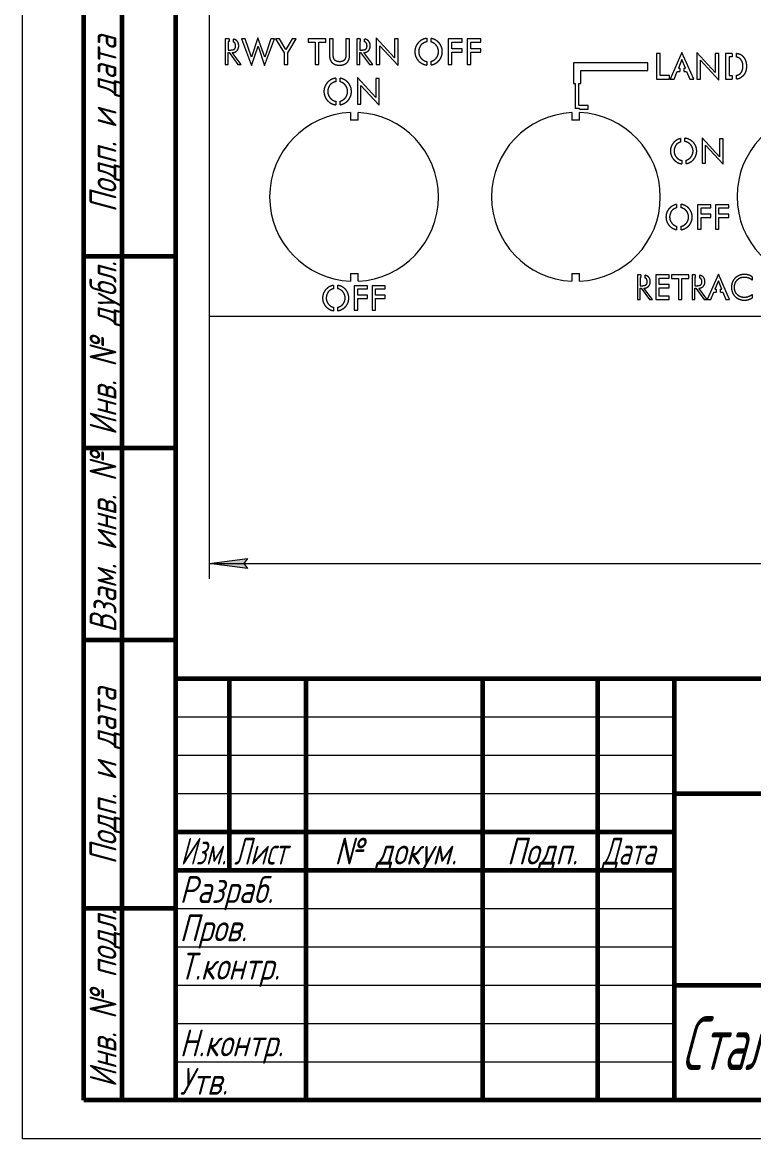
# Model space of a CAD drawing. Header units: millimetres. Extents: x 0 to 210, y 0 to 297.
# Drawn here: x 0 to 95.3, y 0 to 145.5 of the extents above; entities that cross this region are included whole.
import ezdxf

# ---------------------------------------------------------------- set-up
doc = ezdxf.new("R2010")
doc.units = ezdxf.units.MM
for name, pattern in [('K5LT_BASIC', [0]), ('K5LT_THIN', [0]), ('K5LT_THIN_INCLUDED_TO_HATCHING', [0])]:
    doc.linetypes.add(name, pattern=pattern)
doc.layers.add('Системный слой', color=7, linetype='Continuous')
doc.layers.add('Системный слой (1)', color=7, linetype='Continuous', true_color=0x6c6c6c)
doc.styles.add('KDIMTEXTSTYLE', font='GOST_AU.SHX', dxfattribs={"width": 0.96, "oblique": 15, "height": 5})
doc.styles.add('KTEXTSTYLE', font='GOST_AU.SHX', dxfattribs={"width": 0.96, "height": 5})
doc.dimstyles.new('KDIMSTYLE (1.00)', dxfattribs={"dimtxt": 5, "dimasz": 1, "dimexe": 2, "dimexo": 0, "dimgap": 1, "dimtad": 1, "dimtxsty": 'KDIMTEXTSTYLE', "dimsah": 1, "dimcen": 0, "dimdle": 1, "dimadec": 0, "dimazin": 0, "dimtfac": 0.667, "dimtmove": 0, "dimatfit": 3, "dimfxl": 1, "dimtvp": 1, "dimtolj": 1, "dimtzin": 0, "dimarcsym": 0})

# ---------------------------------------------------------------- blocks, each defined once
blk = doc.blocks.new('D0')
at = {"layer": 'Системный слой (1)'}
for points in [[(24.35, 74.98), (29.35, 75.64), (28.85, 74.98), (29.35, 74.32)], [(194.35, 74.32), (199.35, 74.98), (194.35, 75.64), (194.85, 74.98)]]:
    blk.add_hatch(color=7, dxfattribs=at).paths.add_polyline_path(points)
at = {"layer": 'Системный слой (1)', "color": 7, "linetype": 'K5LT_THIN', "lineweight": 18}
for p, q in [((24.35, 113.11), (24.35, 72.98)), ((199.35, 111.27), (199.35, 72.98)), ((24.35, 74.98), (29.35, 75.64)), ((29.35, 74.32), (24.35, 74.98)), ((24.35, 74.98), (199.35, 74.98)), ((29.35, 75.64), (28.85, 74.98)), ((28.85, 74.98), (29.35, 74.32)), ((194.85, 74.98), (194.35, 75.64)), ((194.35, 75.64), (199.35, 74.98)), ((199.35, 74.98), (194.35, 74.32)), ((194.35, 74.32), (194.85, 74.98))]:
    blk.add_line(p, q, dxfattribs=at)
blk.add_wipeout([(115.23, 75.98), (115.23, 83.11), (130.82, 83.11), (130.82, 75.98)]).dxf.layer = 'Системный слой (1)'
at = {"layer": 'Системный слой (1)', "color": 7, "insert": (115.23, 82.51), "char_height": 5, "attachment_point": 1, "style": 'KTEXTSTYLE'}
blk.add_mtext('\\H3.5;\\W0.965;\\Q15;\\Q15;\\H5.00;175,01', dxfattribs=at)
blk = doc.blocks.new('KDIMARROW_01')
at = {"layer": 'Системный слой'}
blk.add_hatch(color=0, dxfattribs=at).paths.add_polyline_path([(-5, -0.66), (0, 0), (-5, 0.66), (-4.5, 0)])
at = {"layer": 'Системный слой', "color": 0, "linetype": 'K5LT_THIN', "lineweight": 18}
for p, q in [((-4.5, 0), (-5, 0.66)), ((-5, 0.66), (0, 0)), ((0, 0), (-5, -0.66)), ((-5, -0.66), (-4.5, 0))]:
    blk.add_line(p, q, dxfattribs=at)
at = {"layer": 'Системный слой (1)', "color": 0, "linetype": 'K5LT_THIN', "lineweight": 18}
blk.add_line((0, 0), (-1, 0), dxfattribs=at)
blk = doc.blocks.new('U0')
at = {"color": 7, "linetype": 'K5LT_THIN', "lineweight": 18}
for p, q in [((0, 0), (0, 297)), ((20, 55), (85, 55)), ((20, 50), (85, 50)), ((20, 45), (85, 45)), ((20, 30), (85, 30)), ((20, 25), (85, 25)), ((20, 20), (85, 20)), ((20, 15), (85, 15)), ((20, 10), (85, 10)), ((210, 0), (0, 0))]:
    blk.add_line(p, q, dxfattribs=at)
at = {"color": 150, "linetype": 'K5LT_BASIC', "lineweight": 60, "true_color": 0x0080ff}
for p, q in [((20, 5), (20, 292)), ((8, 5), (8, 150)), ((13, 5), (13, 150)), ((20, 115), (8, 115)), ((20, 90), (8, 90)), ((20, 65), (8, 65)), ((20, 60), (205, 60)), ((20, 5), (20, 60)), ((27, 35), (27, 60)), ((37, 5), (37, 60)), ((60, 5), (60, 60)), ((75, 5), (75, 60)), ((85, 5), (85, 60)), ((85, 45), (205, 45)), ((20, 40), (85, 40)), ((20, 35), (85, 35)), ((20, 30), (8, 30)), ((85, 20), (155, 20)), ((20, 5), (8, 5)), ((205, 5), (20, 5))]:
    blk.add_line(p, q, dxfattribs=at)
at = {"color": 7, "char_height": 3.5, "attachment_point": 1, "rotation": 90, "style": 'KTEXTSTYLE'}
for s, insert in [('\\H3.5;\\W0.965;\\Q15;\\Q15;Подп. и дата', (8.77, 120.75)), ('\\H3.5;\\W0.965;\\Q15;\\Q15;Инв. № дубл.', (8.77, 91.67)), ('\\H3.5;\\W0.965;\\Q15;\\Q15;Взам. инв. №', (8.77, 65.94)), ('\\H3.5;\\W0.965;\\Q15;\\Q15;Подп. и дата', (8.77, 35.75)), ('\\H3.5;\\W0.965;\\Q15;\\Q15;Инв. № подл.', (8.77, 6.67))]:
    blk.add_mtext(s, dxfattribs=dict(at, insert=insert))
at = {"color": 7, "attachment_point": 1, "style": 'KTEXTSTYLE'}
for s, insert, char_height in [('\\H3.5;\\W0.965;\\Q15;\\Q15;\\W0.797;Изм.', (20.61, 39.23), 3.5), ('\\H3.5;\\W0.965;\\Q15;\\Q15;\\W0.807;Лист', (27.6, 39.23), 3.5), ('\\H3.5;\\W0.965;\\Q15;\\Q15;№ докум.', (40.67, 39.23), 3.5), ('\\H3.5;\\W0.965;\\Q15;\\Q15;Подп.', (63.15, 39.23), 3.5), ('\\H3.5;\\W0.965;\\Q15;\\Q15;\\W0.807;Дата', (75.6, 39.23), 3.5), ('\\H3.5;\\W0.965;\\Q15;\\Q15;Разраб.', (20.5, 34.23), 3.5), ('\\H3.5;\\W0.965;\\Q15;\\Q15;Пров.', (20.5, 29.23), 3.5), ('\\H3.5;\\W0.965;\\Q15;\\Q15;Т.контр.', (20.5, 24.23), 3.5), ('\\H3.5;\\W0.965;\\Q15;\\Q15;\\W0.708;\\H7.00;Сталь 10 ГОСТ 1050-2013', (85.84, 15.95), 7), ('\\H3.5;\\W0.965;\\Q15;\\Q15;Н.контр.', (20.5, 14.23), 3.5), ('\\H3.5;\\W0.965;\\Q15;\\Q15;Утв.', (20.5, 9.23), 3.5)]:
    blk.add_mtext(s, dxfattribs=dict(at, insert=insert, char_height=char_height))

msp = doc.modelspace()

# ---------------------------------------------------------------- linework, layer by layer
at = {"layer": 'Системный слой (1)', "color": 7, "linetype": 'K5LT_THIN_INCLUDED_TO_HATCHING', "lineweight": 18}
for p, q in [((24.347, 242.19), (24.347, 107.211)), ((26.931, 143.374), (26.444, 143.374)), ((26.444, 143.374), (26.444, 140.02)), ((26.931, 143.025), (26.834, 143.025)), ((26.834, 143.025), (26.834, 141.91)), ((26.931, 143.374), (26.931, 143.025)), ((27.509, 142.963), (27.509, 143.332)), ((28.552, 143.374), (29.865, 139.893)), ((29.051, 143.374), (28.552, 143.374)), ((29.844, 140.976), (29.051, 143.374)), ((30.707, 143.506), (29.844, 140.976)), ((31.579, 140.976), (30.707, 143.506)), ((31.563, 139.893), (32.876, 143.374)), ((32.377, 143.374), (31.579, 140.976)), ((32.876, 143.374), (32.377, 143.374)), ((32.995, 143.374), (34.1, 141.546)), ((33.516, 143.374), (32.995, 143.374)), ((34.342, 141.961), (33.516, 143.374)), ((35.164, 143.374), (34.342, 141.961)), ((34.58, 141.547), (35.683, 143.374)), ((35.683, 143.374), (35.164, 143.374)), ((39.565, 143.374), (37.238, 143.374)), ((37.238, 143.374), (37.238, 142.913)), ((37.238, 142.913), (38.161, 142.913)), ((38.161, 142.913), (38.161, 140.02)), ((38.646, 140.02), (38.646, 142.913)), ((38.646, 142.913), (39.565, 142.913)), ((39.565, 142.913), (39.565, 143.374)), ((40.509, 143.374), (40.024, 143.374)), ((40.024, 143.374), (40.024, 141.3)), ((40.509, 141.3), (40.509, 143.374)), ((42.16, 143.374), (42.16, 141.3)), ((42.647, 143.374), (42.16, 143.374)), ((42.647, 141.3), (42.647, 143.374)), ((44.026, 143.374), (43.576, 143.374)), ((43.576, 143.374), (43.576, 140.02)), ((44.026, 143.025), (43.966, 143.025)), ((43.966, 143.025), (43.966, 141.91)), ((44.026, 143.374), (44.026, 143.025)), ((44.604, 142.976), (44.604, 143.34)), ((46.107, 143.506), (46.107, 140.02)), ((48.494, 140.897), (46.107, 143.506)), ((48.494, 143.374), (48.494, 140.897)), ((48.958, 143.374), (48.494, 143.374)), ((48.958, 139.893), (48.958, 143.374)), ((52.711, 143.435), (52.711, 142.977)), ((53.29, 142.948), (53.29, 143.415)), ((57.319, 143.374), (55.505, 143.374)), ((55.505, 143.374), (55.505, 140.02)), ((55.985, 142.93), (57.319, 142.93)), ((55.985, 142.085), (55.985, 142.93)), ((57.319, 142.93), (57.319, 143.374)), ((59.766, 143.374), (57.952, 143.374)), ((57.952, 143.374), (57.952, 140.02)), ((58.433, 142.93), (59.766, 142.93)), ((58.433, 142.085), (58.433, 142.93)), ((59.766, 142.93), (59.766, 143.374)), ((26.834, 141.91), (27.086, 141.91)), ((26.834, 141.575), (26.942, 141.575)), ((26.834, 140.02), (26.834, 141.575)), ((26.942, 141.575), (28.089, 140.02)), ((28.52, 140.02), (27.347, 141.575)), ((29.865, 139.893), (30.712, 142.416)), ((30.712, 142.416), (31.563, 139.893)), ((34.1, 141.546), (34.1, 140.02)), ((34.58, 140.02), (34.58, 141.547)), ((43.966, 141.91), (44.218, 141.91)), ((43.966, 141.575), (44.074, 141.575)), ((43.966, 140.02), (43.966, 141.575)), ((44.074, 141.575), (45.22, 140.02)), ((45.652, 140.02), (44.479, 141.575)), ((46.57, 142.472), (48.958, 139.893)), ((46.57, 140.02), (46.57, 142.472)), ((57.319, 142.085), (55.985, 142.085)), ((55.985, 140.02), (55.985, 141.632)), ((55.985, 141.632), (57.319, 141.632)), ((57.319, 141.632), (57.319, 142.085)), ((59.766, 142.085), (58.433, 142.085)), ((58.433, 140.02), (58.433, 141.632)), ((58.433, 141.632), (59.766, 141.632)), ((59.766, 141.632), (59.766, 142.085)), ((83.104, 141.475), (82.624, 141.475)), ((82.624, 141.475), (82.624, 138.12)), ((83.104, 138.581), (83.104, 141.475)), ((85.955, 141.606), (84.429, 138.12)), ((87.488, 138.12), (85.955, 141.606)), ((87.91, 141.606), (87.91, 138.12)), ((90.298, 138.998), (87.91, 141.606)), ((90.298, 141.475), (90.298, 138.998)), ((90.761, 141.475), (90.298, 141.475)), ((90.761, 137.993), (90.761, 141.475)), ((92.303, 141.475), (91.63, 141.475)), ((91.63, 141.475), (91.63, 138.12)), ((92.478, 141.473), (92.478, 141.023)), ((93.056, 140.985), (93.056, 141.442)), ((26.444, 140.02), (26.834, 140.02)), ((28.089, 140.02), (28.52, 140.02)), ((34.1, 140.02), (34.58, 140.02)), ((38.161, 140.02), (38.646, 140.02)), ((43.576, 140.02), (43.966, 140.02)), ((45.22, 140.02), (45.652, 140.02)), ((46.107, 140.02), (46.57, 140.02)), ((52.711, 140.409), (52.711, 139.947)), ((53.29, 139.967), (53.29, 140.439)), ((55.505, 140.02), (55.985, 140.02)), ((57.952, 140.02), (58.433, 140.02)), ((81.526, 140.249), (71.831, 140.249)), ((71.831, 140.249), (71.831, 137.559)), ((81.526, 139.252), (81.526, 140.249)), ((85.955, 140.655), (85.483, 139.544)), ((86.429, 139.544), (85.955, 140.655)), ((88.374, 140.572), (90.761, 137.993)), ((88.374, 138.12), (88.374, 140.572)), ((92.316, 141.024), (92.115, 141.024)), ((92.115, 141.024), (92.115, 138.577)), ((46.047, 135.708), (43.659, 138.316)), ((43.659, 138.316), (43.659, 134.83)), ((72.757, 137.559), (72.758, 139.252)), ((72.758, 139.252), (81.526, 139.252)), ((84.338, 138.581), (83.104, 138.581)), ((84.338, 138.12), (84.338, 138.581)), ((84.926, 138.12), (85.35, 139.121)), ((85.35, 139.121), (85.67, 139.121)), ((85.483, 139.544), (85.67, 139.544)), ((85.67, 139.544), (85.67, 139.121)), ((86.248, 139.544), (86.429, 139.544)), ((86.248, 139.121), (86.248, 139.544)), ((86.248, 139.121), (86.565, 139.121)), ((86.565, 139.121), (86.989, 138.12)), ((92.115, 138.577), (92.316, 138.577)), ((92.478, 138.578), (92.478, 138.12)), ((93.056, 138.148), (93.056, 138.613)), ((40.844, 138.242), (40.844, 137.783)), ((41.422, 137.764), (41.422, 138.23)), ((44.123, 137.283), (46.51, 134.703)), ((44.123, 134.83), (44.123, 137.283)), ((46.047, 138.185), (46.047, 135.708)), ((46.51, 138.185), (46.047, 138.185)), ((46.51, 134.703), (46.51, 138.185)), ((71.831, 137.559), (72.02, 137.559)), ((72.02, 137.559), (72.02, 134.276)), ((72.5, 137.559), (72.757, 137.559)), ((72.5, 134.679), (72.5, 137.559)), ((82.624, 138.12), (84.338, 138.12)), ((84.429, 138.12), (84.926, 138.12)), ((86.989, 138.12), (87.488, 138.12)), ((87.91, 138.12), (88.374, 138.12)), ((91.63, 138.12), (92.443, 138.12)), ((92.443, 138.12), (92.478, 138.12)), ((40.844, 135.224), (40.844, 134.76)), ((41.422, 134.773), (41.422, 135.243)), ((43.659, 134.83), (44.123, 134.83)), ((72.586, 134.276), (72.02, 134.276)), ((73.734, 134.679), (72.5, 134.679)), ((72.586, 134.218), (72.586, 134.276)), ((72.586, 134.218), (73.734, 134.218)), ((73.734, 134.218), (73.734, 134.679)), ((42.748, 133.759), (42.748, 132.758)), ((43.748, 132.756), (43.748, 133.757)), ((71.586, 133.752), (71.586, 132.75)), ((72.586, 132.755), (72.586, 133.756)), ((85.747, 130.365), (85.747, 129.913)), ((86.325, 129.974), (86.325, 130.409)), ((90.86, 127.982), (88.581, 130.471)), ((88.581, 130.471), (88.581, 127.144)), ((91.303, 130.346), (90.86, 130.346)), ((90.86, 130.346), (90.86, 127.982)), ((91.303, 127.023), (91.303, 130.346)), ((89.023, 127.144), (89.023, 129.485)), ((89.023, 129.485), (91.303, 127.023)), ((85.93, 127.519), (85.93, 127.077)), ((86.508, 127.095), (86.508, 127.546)), ((88.581, 127.144), (89.023, 127.144)), ((85.254, 121.783), (85.254, 121.339)), ((85.832, 121.358), (85.832, 121.797)), ((89.729, 121.744), (87.998, 121.744)), ((87.998, 121.744), (87.998, 118.542)), ((88.457, 121.319), (89.729, 121.319)), ((88.457, 120.513), (88.457, 121.319)), ((89.729, 121.319), (89.729, 121.744)), ((92.044, 121.744), (90.313, 121.744)), ((90.313, 121.744), (90.313, 118.542)), ((90.772, 121.319), (92.044, 121.319)), ((90.772, 120.513), (90.772, 121.319)), ((92.044, 121.319), (92.044, 121.744)), ((89.729, 120.513), (88.457, 120.513)), ((88.457, 120.081), (89.729, 120.081)), ((88.457, 118.542), (88.457, 120.081)), ((89.729, 120.081), (89.729, 120.513)), ((92.044, 120.513), (90.772, 120.513)), ((90.772, 120.081), (92.044, 120.081)), ((90.772, 118.542), (90.772, 120.081)), ((92.044, 120.081), (92.044, 120.513)), ((85.254, 118.939), (85.254, 118.49)), ((85.832, 118.477), (85.832, 118.921)), ((87.998, 118.542), (88.457, 118.542)), ((90.313, 118.542), (90.772, 118.542)), ((42.748, 112.781), (42.748, 111.78)), ((43.748, 111.782), (43.748, 112.783)), ((71.586, 112.78), (71.586, 111.779)), ((72.586, 111.775), (72.586, 112.776)), ((80.145, 112.586), (80.145, 109.384)), ((80.577, 112.586), (80.145, 112.586)), ((80.518, 112.252), (80.518, 111.189)), ((80.577, 112.252), (80.518, 112.252)), ((80.577, 112.586), (80.577, 112.252)), ((81.155, 112.195), (81.155, 112.547)), ((84.272, 112.586), (82.54, 112.586)), ((82.54, 112.586), (82.54, 109.384)), ((83, 112.161), (84.272, 112.161)), ((83, 111.354), (83, 112.161)), ((84.272, 112.161), (84.272, 112.586)), ((84.611, 112.586), (84.611, 112.146)), ((86.832, 112.586), (84.611, 112.586)), ((84.611, 112.146), (85.492, 112.146)), ((85.492, 112.146), (85.492, 109.384)), ((85.955, 109.384), (85.955, 112.146)), ((85.955, 112.146), (86.832, 112.146)), ((86.832, 112.146), (86.832, 112.586)), ((87.276, 112.586), (87.276, 109.384)), ((87.694, 112.586), (87.276, 112.586)), ((87.694, 112.252), (87.648, 112.252)), ((87.648, 112.252), (87.648, 111.189)), ((87.694, 112.586), (87.694, 112.252)), ((88.272, 112.2), (88.272, 112.55)), ((90.7, 112.711), (89.248, 109.395)), ((92.162, 109.384), (90.7, 112.711)), ((95.145, 111.928), (95.151, 112.305)), ((40.526, 111.229), (40.526, 110.787)), ((41.104, 110.796), (41.104, 111.236)), ((43.25, 111.187), (43.25, 107.984)), ((44.982, 111.187), (43.25, 111.187)), ((43.709, 109.955), (43.709, 110.761)), ((43.709, 110.761), (44.982, 110.761)), ((44.982, 110.761), (44.982, 111.187)), ((47.297, 111.187), (45.565, 111.187)), ((45.565, 111.187), (45.565, 107.984)), ((46.025, 110.761), (47.297, 110.761)), ((46.025, 109.955), (46.025, 110.761)), ((47.297, 110.761), (47.297, 111.187)), ((80.518, 111.189), (80.758, 111.189)), ((80.518, 110.87), (80.621, 110.87)), ((80.518, 109.384), (80.518, 110.87)), ((80.621, 110.87), (81.714, 109.384)), ((82.126, 109.384), (81.007, 110.87)), ((84.272, 111.354), (83, 111.354)), ((83, 109.816), (83, 110.923)), ((83, 110.923), (84.272, 110.923)), ((84.272, 110.923), (84.272, 111.354)), ((87.648, 111.189), (87.889, 111.189)), ((87.648, 109.384), (87.648, 110.87)), ((87.648, 110.87), (87.751, 110.87)), ((87.751, 110.87), (88.845, 109.384)), ((89.248, 109.395), (88.137, 110.87)), ((90.7, 111.803), (90.249, 110.743)), ((90.249, 110.743), (90.408, 110.743)), ((90.408, 110.743), (90.408, 110.338)), ((91.152, 110.743), (90.7, 111.803)), ((90.986, 110.743), (91.152, 110.743)), ((90.986, 110.338), (90.986, 110.743)), ((44.982, 109.955), (43.709, 109.955)), ((43.709, 109.523), (44.982, 109.523)), ((43.709, 107.984), (43.709, 109.523)), ((44.982, 109.523), (44.982, 109.955)), ((47.297, 109.955), (46.025, 109.955)), ((46.025, 109.523), (47.297, 109.523)), ((46.025, 107.984), (46.025, 109.523)), ((47.297, 109.523), (47.297, 109.955)), ((80.145, 109.384), (80.518, 109.384)), ((81.714, 109.384), (82.126, 109.384)), ((82.54, 109.384), (84.272, 109.384)), ((84.272, 109.816), (83, 109.816)), ((84.272, 109.384), (84.272, 109.816)), ((85.492, 109.384), (85.955, 109.384)), ((87.276, 109.384), (87.648, 109.384)), ((88.845, 109.384), (89.718, 109.384)), ((89.718, 109.384), (90.123, 110.338)), ((90.123, 110.338), (90.408, 110.338)), ((90.986, 110.338), (91.282, 110.338)), ((91.282, 110.338), (91.686, 109.384)), ((91.686, 109.384), (92.162, 109.384)), ((95.13, 109.613), (95.13, 110.015)), ((40.526, 108.376), (40.526, 107.929)), ((41.104, 107.922), (41.104, 108.367)), ((43.25, 107.984), (43.709, 107.984)), ((45.565, 107.984), (46.025, 107.984)), ((24.347, 107.211), (199.354, 107.211))]:
    msp.add_line(p, q, dxfattribs=at)
for centre, radius, start, end in [((43.229, 122.769), 11, 92.51042, 267.48958), ((43.229, 122.769), 10, 87.02967, 92.76165), ((43.229, 122.769), 11, 272.70009, 87.29991), ((72.134, 122.765), 11, 92.85475, 267.14525), ((72.134, 122.765), 10, 87.40847, 93.1405), ((72.134, 122.765), 11, 272.3558, 87.6442), ((104.134, 122.806), 11, 92.54791, 267.45209), ((43.229, 122.769), 10, 267.23835, 272.97033), ((72.134, 122.765), 10, 266.8595, 272.59153)]:
    msp.add_arc(centre, radius, start, end, dxfattribs=at)
for points in [[(27.918, 143.142), (27.758, 143.275), (27.509, 143.332)], [(27.627, 142.895), (27.579, 142.935), (27.509, 142.963)], [(27.782, 142.45), (27.782, 142.764), (27.627, 142.895)], [(28.197, 142.44), (28.197, 142.909), (27.918, 143.142)], [(45.05, 143.142), (44.878, 143.285), (44.604, 143.34)], [(44.759, 142.895), (44.699, 142.945), (44.604, 142.976)], [(44.914, 142.45), (44.914, 142.764), (44.759, 142.895)], [(45.329, 142.44), (45.329, 142.909), (45.05, 143.142)], [(51.672, 142.938), (51.414, 142.687), (51.28, 142.369)], [(52.253, 143.316), (51.923, 143.183), (51.672, 142.938)], [(52.44, 142.898), (52.205, 142.801), (51.968, 142.603)], [(52.711, 143.435), (52.477, 143.406), (52.253, 143.316)], [(52.711, 142.977), (52.572, 142.953), (52.44, 142.898)], [(53.625, 143.316), (53.46, 143.382), (53.29, 143.415)], [(53.43, 142.899), (53.361, 142.927), (53.29, 142.948)], [(53.85, 142.616), (53.664, 142.802), (53.43, 142.899)], [(54.208, 142.938), (53.956, 143.183), (53.625, 143.316)], [(54.131, 142.194), (54.032, 142.434), (53.85, 142.616)], [(54.596, 142.371), (54.463, 142.689), (54.208, 142.938)], [(27.086, 141.91), (27.484, 141.91), (27.633, 142.03)], [(27.347, 141.575), (27.717, 141.575), (27.957, 141.807)], [(27.633, 142.03), (27.782, 142.151), (27.782, 142.45)], [(27.957, 141.807), (28.197, 142.039), (28.197, 142.44)], [(40.024, 141.3), (40.024, 140.617), (40.353, 140.275)], [(40.707, 140.603), (40.509, 140.821), (40.509, 141.3)], [(42.16, 141.3), (42.16, 140.822), (41.962, 140.604)], [(42.318, 140.275), (42.647, 140.618), (42.647, 141.3)], [(44.218, 141.91), (44.616, 141.91), (44.765, 142.03)], [(44.479, 141.575), (44.848, 141.575), (45.089, 141.807)], [(44.765, 142.03), (44.914, 142.151), (44.914, 142.45)], [(45.089, 141.807), (45.329, 142.039), (45.329, 142.44)], [(51.28, 142.369), (51.147, 142.052), (51.147, 141.692)], [(51.147, 141.692), (51.147, 141.334), (51.281, 141.016)], [(51.743, 142.193), (51.647, 141.956), (51.647, 141.692)], [(51.647, 141.692), (51.647, 141.428), (51.742, 141.195)], [(51.742, 141.195), (51.838, 140.962), (52.025, 140.774)], [(51.968, 142.603), (51.84, 142.429), (51.743, 142.193)], [(53.85, 140.774), (54.034, 140.958), (54.132, 141.194)], [(54.229, 141.692), (54.229, 141.955), (54.131, 142.194)], [(54.132, 141.194), (54.229, 141.429), (54.229, 141.692)], [(54.728, 141.692), (54.728, 142.052), (54.596, 142.371)], [(54.596, 141.014), (54.728, 141.332), (54.728, 141.692)], [(92.478, 141.473), (92.394, 141.475), (92.303, 141.475)], [(93.296, 141.402), (93.199, 141.426), (93.056, 141.442)], [(93.81, 141.159), (93.588, 141.33), (93.296, 141.402)], [(94.25, 140.589), (94.1, 140.936), (93.81, 141.159)], [(40.353, 140.275), (40.681, 139.933), (41.335, 139.933)], [(41.335, 140.386), (40.905, 140.386), (40.707, 140.603)], [(41.962, 140.604), (41.764, 140.386), (41.335, 140.386)], [(41.335, 139.933), (41.99, 139.933), (42.318, 140.275)], [(51.281, 141.016), (51.415, 140.697), (51.672, 140.448)], [(51.672, 140.448), (51.927, 140.199), (52.254, 140.066)], [(52.025, 140.774), (52.216, 140.583), (52.446, 140.487)], [(52.254, 140.066), (52.476, 139.976), (52.711, 139.947)], [(52.446, 140.487), (52.574, 140.433), (52.711, 140.409)], [(53.29, 140.439), (53.36, 140.459), (53.428, 140.488)], [(53.29, 139.967), (53.46, 140), (53.623, 140.066)], [(53.428, 140.488), (53.661, 140.585), (53.85, 140.774)], [(53.623, 140.066), (53.952, 140.199), (54.208, 140.448)], [(54.208, 140.448), (54.463, 140.696), (54.596, 141.014)], [(92.478, 141.023), (92.401, 141.024), (92.316, 141.024)], [(93.129, 140.971), (93.096, 140.978), (93.056, 140.985)], [(93.505, 140.795), (93.359, 140.918), (93.129, 140.971)], [(93.8, 140.383), (93.7, 140.633), (93.505, 140.795)], [(93.798, 139.212), (93.899, 139.468), (93.899, 139.8)], [(93.899, 139.8), (93.899, 140.133), (93.8, 140.383)], [(94.399, 139.796), (94.399, 140.242), (94.25, 140.589)], [(94.251, 139.004), (94.399, 139.35), (94.399, 139.796)], [(92.316, 138.577), (92.401, 138.577), (92.478, 138.578)], [(93.056, 138.613), (93.101, 138.619), (93.137, 138.627)], [(93.137, 138.627), (93.36, 138.678), (93.506, 138.798)], [(93.307, 138.192), (93.589, 138.264), (93.828, 138.497)], [(93.506, 138.798), (93.697, 138.957), (93.798, 139.212)], [(93.828, 138.497), (94.102, 138.658), (94.251, 139.004)], [(39.435, 137.18), (39.302, 136.862), (39.302, 136.502)], [(39.826, 137.749), (39.568, 137.498), (39.435, 137.18)], [(39.898, 137.003), (39.801, 136.767), (39.801, 136.502)], [(40.408, 138.126), (40.078, 137.993), (39.826, 137.749)], [(40.123, 137.414), (39.995, 137.24), (39.898, 137.003)], [(40.595, 137.709), (40.359, 137.612), (40.123, 137.414)], [(40.844, 138.242), (40.621, 138.212), (40.408, 138.126)], [(40.844, 137.783), (40.716, 137.759), (40.595, 137.709)], [(41.779, 138.126), (41.604, 138.197), (41.422, 138.23)], [(41.585, 137.709), (41.505, 137.742), (41.422, 137.764)], [(42.004, 137.427), (41.819, 137.612), (41.585, 137.709)], [(42.362, 137.749), (42.111, 137.993), (41.779, 138.126)], [(42.285, 137.005), (42.187, 137.244), (42.004, 137.427)], [(42.383, 136.502), (42.383, 136.765), (42.285, 137.005)], [(42.75, 137.181), (42.618, 137.5), (42.362, 137.749)], [(42.883, 136.502), (42.883, 136.863), (42.75, 137.181)], [(93.056, 138.148), (93.203, 138.165), (93.307, 138.192)], [(39.302, 136.502), (39.302, 136.145), (39.436, 135.826)], [(39.436, 135.826), (39.57, 135.507), (39.826, 135.258)], [(39.801, 136.502), (39.801, 136.238), (39.897, 136.006)], [(39.897, 136.006), (39.993, 135.773), (40.18, 135.584)], [(40.18, 135.584), (40.37, 135.394), (40.601, 135.297)], [(41.583, 135.298), (41.816, 135.396), (42.004, 135.584)], [(42.004, 135.584), (42.189, 135.769), (42.286, 136.004)], [(42.286, 136.004), (42.383, 136.24), (42.383, 136.502)], [(42.362, 135.258), (42.617, 135.506), (42.75, 135.825)], [(42.75, 135.825), (42.883, 136.143), (42.883, 136.502)], [(39.826, 135.258), (40.081, 135.01), (40.408, 134.877)], [(40.408, 134.877), (40.62, 134.79), (40.844, 134.76)], [(40.601, 135.297), (40.718, 135.248), (40.844, 135.224)], [(41.422, 135.243), (41.504, 135.265), (41.583, 135.298)], [(41.422, 134.773), (41.603, 134.806), (41.778, 134.877)], [(41.778, 134.877), (42.107, 135.01), (42.362, 135.258)], [(84.957, 129.929), (84.711, 129.69), (84.584, 129.386)], [(85.513, 130.289), (85.198, 130.163), (84.957, 129.929)], [(85.236, 129.61), (85.118, 129.444), (85.025, 129.218)], [(85.691, 129.892), (85.466, 129.799), (85.236, 129.61)], [(85.747, 130.365), (85.628, 130.336), (85.513, 130.289)], [(85.747, 129.913), (85.719, 129.903), (85.691, 129.892)], [(86.822, 130.289), (86.58, 130.386), (86.325, 130.409)], [(86.636, 129.892), (86.486, 129.954), (86.325, 129.974)], [(87.037, 129.623), (86.86, 129.799), (86.636, 129.892)], [(87.378, 129.929), (87.138, 130.163), (86.822, 130.289)], [(87.305, 129.219), (87.211, 129.448), (87.037, 129.623)], [(87.749, 129.388), (87.622, 129.692), (87.378, 129.929)], [(84.584, 129.386), (84.457, 129.083), (84.457, 128.74)], [(84.457, 128.74), (84.457, 128.399), (84.585, 128.095)], [(84.585, 128.095), (84.713, 127.79), (84.957, 127.553)], [(85.025, 129.218), (84.933, 128.993), (84.933, 128.74)], [(84.933, 128.74), (84.933, 128.488), (85.025, 128.266)], [(85.025, 128.266), (85.116, 128.044), (85.295, 127.863)], [(87.037, 127.863), (87.213, 128.04), (87.306, 128.264)], [(87.399, 128.74), (87.399, 128.991), (87.305, 129.219)], [(87.306, 128.264), (87.399, 128.489), (87.399, 128.74)], [(87.378, 127.553), (87.622, 127.789), (87.748, 128.093)], [(87.748, 128.093), (87.875, 128.397), (87.875, 128.74)], [(87.875, 128.74), (87.875, 129.084), (87.749, 129.388)], [(84.957, 127.553), (85.201, 127.316), (85.513, 127.189)], [(85.295, 127.863), (85.476, 127.682), (85.697, 127.589)], [(85.513, 127.189), (85.715, 127.106), (85.93, 127.077)], [(85.697, 127.589), (85.809, 127.542), (85.93, 127.519)], [(86.508, 127.546), (86.572, 127.564), (86.634, 127.591)], [(86.508, 127.095), (86.667, 127.127), (86.82, 127.188)], [(86.634, 127.591), (86.857, 127.684), (87.037, 127.863)], [(86.82, 127.188), (87.135, 127.316), (87.378, 127.553)], [(84.001, 120.785), (83.874, 120.481), (83.874, 120.138)], [(84.374, 121.327), (84.128, 121.088), (84.001, 120.785)], [(84.929, 121.688), (84.615, 121.561), (84.374, 121.327)], [(84.653, 121.008), (84.535, 120.842), (84.442, 120.616)], [(85.108, 121.29), (84.883, 121.197), (84.653, 121.008)], [(85.254, 121.783), (85.089, 121.752), (84.929, 121.688)], [(85.254, 121.339), (85.18, 121.319), (85.108, 121.29)], [(86.239, 121.688), (86.04, 121.767), (85.832, 121.797)], [(86.053, 121.29), (85.946, 121.335), (85.832, 121.358)], [(86.454, 121.021), (86.277, 121.197), (86.053, 121.29)], [(86.795, 121.327), (86.555, 121.561), (86.239, 121.688)], [(86.722, 120.618), (86.628, 120.846), (86.454, 121.021)], [(87.166, 120.786), (87.039, 121.09), (86.795, 121.327)], [(87.292, 120.138), (87.292, 120.482), (87.166, 120.786)], [(83.874, 120.138), (83.874, 119.797), (84.002, 119.493)], [(84.002, 119.493), (84.13, 119.188), (84.374, 118.951)], [(84.442, 120.616), (84.35, 120.391), (84.35, 120.138)], [(84.35, 120.138), (84.35, 119.886), (84.442, 119.664)], [(84.442, 119.664), (84.533, 119.442), (84.711, 119.261)], [(86.454, 119.261), (86.63, 119.438), (86.723, 119.663)], [(86.816, 120.138), (86.816, 120.389), (86.722, 120.618)], [(86.723, 119.663), (86.816, 119.888), (86.816, 120.138)], [(86.795, 118.951), (87.039, 119.188), (87.165, 119.491)], [(87.165, 119.491), (87.292, 119.795), (87.292, 120.138)], [(84.374, 118.951), (84.618, 118.714), (84.93, 118.587)], [(84.711, 119.261), (84.893, 119.08), (85.114, 118.988)], [(84.93, 118.587), (85.089, 118.522), (85.254, 118.49)], [(85.114, 118.988), (85.183, 118.959), (85.254, 118.939)], [(85.832, 118.921), (85.945, 118.944), (86.051, 118.989)], [(85.832, 118.477), (86.04, 118.507), (86.237, 118.587)], [(86.051, 118.989), (86.274, 119.082), (86.454, 119.261)], [(86.237, 118.587), (86.551, 118.714), (86.795, 118.951)], [(81.551, 112.364), (81.397, 112.493), (81.155, 112.547)], [(81.274, 112.128), (81.226, 112.168), (81.155, 112.195)], [(81.422, 111.704), (81.422, 112.003), (81.274, 112.128)], [(81.817, 111.695), (81.817, 112.142), (81.551, 112.364)], [(88.404, 112.128), (88.352, 112.172), (88.272, 112.2)], [(88.552, 111.704), (88.552, 112.003), (88.404, 112.128)], [(92.887, 112.186), (92.654, 111.96), (92.531, 111.65)], [(93.431, 112.532), (93.113, 112.407), (92.887, 112.186)], [(93.166, 111.95), (93.531, 112.32), (94.117, 112.32)], [(94.092, 112.656), (93.749, 112.656), (93.431, 112.532)], [(94.658, 112.571), (94.395, 112.656), (94.092, 112.656)], [(94.117, 112.32), (94.376, 112.32), (94.612, 112.227)], [(94.612, 112.227), (94.847, 112.134), (95.145, 111.928)], [(95.151, 112.305), (94.921, 112.486), (94.658, 112.571)], [(39.627, 110.769), (39.381, 110.53), (39.254, 110.227)], [(40.182, 111.13), (39.867, 111.003), (39.627, 110.769)], [(40.361, 110.732), (40.136, 110.639), (39.906, 110.45)], [(40.526, 111.229), (40.351, 111.197), (40.182, 111.13)], [(40.526, 110.787), (40.442, 110.765), (40.361, 110.732)], [(41.491, 111.13), (41.302, 111.206), (41.104, 111.236)], [(41.306, 110.732), (41.207, 110.773), (41.104, 110.796)], [(41.706, 110.463), (41.529, 110.639), (41.306, 110.732)], [(42.048, 110.769), (41.808, 111.003), (41.491, 111.13)], [(42.418, 110.228), (42.292, 110.532), (42.048, 110.769)], [(80.758, 111.189), (81.137, 111.189), (81.279, 111.304)], [(81.007, 110.87), (81.359, 110.87), (81.588, 111.091)], [(81.279, 111.304), (81.422, 111.419), (81.422, 111.704)], [(81.588, 111.091), (81.817, 111.312), (81.817, 111.695)], [(87.889, 111.189), (88.268, 111.189), (88.41, 111.304)], [(88.41, 111.304), (88.552, 111.419), (88.552, 111.704)], [(92.531, 111.65), (92.408, 111.341), (92.408, 110.984)], [(92.408, 110.984), (92.408, 110.619), (92.528, 110.313)], [(92.802, 110.984), (92.802, 111.581), (93.166, 111.95)], [(92.891, 110.443), (92.802, 110.681), (92.802, 110.984)], [(39.254, 110.227), (39.126, 109.923), (39.126, 109.58)], [(39.126, 109.58), (39.126, 109.239), (39.254, 108.935)], [(39.695, 110.058), (39.603, 109.833), (39.603, 109.58)], [(39.603, 109.58), (39.603, 109.328), (39.694, 109.106)], [(39.906, 110.45), (39.787, 110.284), (39.695, 110.058)], [(41.975, 110.06), (41.881, 110.288), (41.706, 110.463)], [(42.069, 109.58), (42.069, 109.831), (41.975, 110.06)], [(41.976, 109.105), (42.069, 109.33), (42.069, 109.58)], [(42.545, 109.58), (42.545, 109.924), (42.418, 110.228)], [(42.418, 108.933), (42.545, 109.237), (42.545, 109.58)], [(92.528, 110.313), (92.649, 110.007), (92.883, 109.776)], [(92.883, 109.776), (93.11, 109.55), (93.427, 109.426)], [(93.163, 110.021), (92.98, 110.206), (92.891, 110.443)], [(93.578, 109.745), (93.345, 109.839), (93.163, 110.021)], [(93.427, 109.426), (93.744, 109.301), (94.092, 109.301)], [(94.079, 109.651), (93.811, 109.651), (93.578, 109.745)], [(94.587, 109.739), (94.339, 109.651), (94.079, 109.651)], [(94.092, 109.301), (94.351, 109.301), (94.612, 109.378)], [(95.13, 110.015), (94.835, 109.828), (94.587, 109.739)], [(94.612, 109.378), (94.873, 109.456), (95.13, 109.613)], [(39.254, 108.935), (39.383, 108.631), (39.627, 108.393)], [(39.627, 108.393), (39.871, 108.156), (40.183, 108.029)], [(39.694, 109.106), (39.786, 108.884), (39.964, 108.704)], [(39.964, 108.704), (40.146, 108.522), (40.366, 108.43)], [(40.183, 108.029), (40.35, 107.961), (40.526, 107.929)], [(40.366, 108.43), (40.444, 108.397), (40.526, 108.376)], [(41.104, 108.367), (41.206, 108.39), (41.304, 108.431)], [(41.104, 107.922), (41.301, 107.952), (41.49, 108.029)], [(41.304, 108.431), (41.527, 108.524), (41.706, 108.704)], [(41.49, 108.029), (41.804, 108.156), (42.048, 108.393)], [(41.706, 108.704), (41.883, 108.88), (41.976, 109.105)], [(42.048, 108.393), (42.291, 108.63), (42.418, 108.933)]]:
    msp.add_open_spline(points, degree=2, dxfattribs=at)
msp.add_open_spline([(88.137, 110.87), (88.49, 110.87), (88.948, 111.312), (88.948, 111.695), (88.948, 112.142), (88.523, 112.497), (88.272, 112.55)], degree=2, knots=[0, 0, 0, 1, 2, 2, 3, 3.5978274, 3.5978274, 3.5978274], dxfattribs=at)

# ---------------------------------------------------------------- next in the draw order: dimensions: what is measured, and where the dimension line sits
at = {"layer": 'Системный слой (1)', "color": 7}
dim = msp.add_linear_dim(base=(24.347, 74.978), p1=(199.354, 111.267), p2=(24.347, 113.108), dimstyle='KDIMSTYLE (1.00)', override={"dimexo": 0, "dimpost": '\\H5.0;\\W0.965;\\Q15;<>', "dimblk1": 'KDIMARROW_01', "dimblk2": 'KDIMARROW_01', "dimse1": 0, "dimse2": 0, "dimclrt": 7, "dimtol": 1, "dimtp": 0, "dimtm": 0, "dimtdec": 5, "dimtolj": 1}, dxfattribs=at)
dim.commit()
dim.dimension.update_dxf_attribs({"geometry": 'D0', "text_midpoint": (123.347, 74.978), "dimtype": 160})

# ---------------------------------------------------------------- next in the draw order: block references
msp.add_blockref('U0', (0, 0))

doc.saveas('drawing.dxf')
